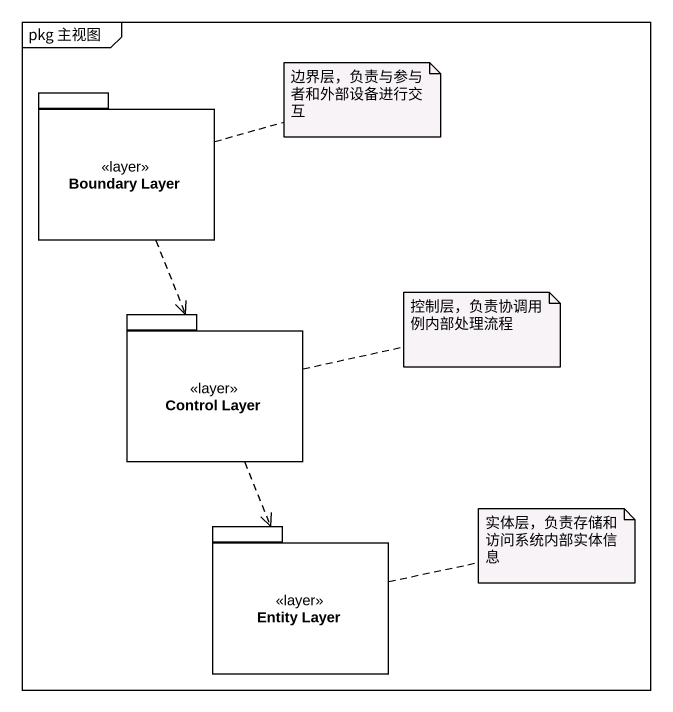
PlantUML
@startuml
mainframe pkg 主视图
package "Boundary Layer" as Boundary_Layer <<layer>> {
}
package "Control Layer" as Control_Layer <<layer>> {
}
package "Entity Layer" as Entity_Layer <<layer>> {
}
Boundary_Layer ..> Control_Layer
Control_Layer ..> Entity_Layer
note right of Boundary_Layer : 边界层，负责与参与者和外部设备进行交互
note right of Control_Layer : 控制层，负责协调用例内部处理流程
note right of Entity_Layer : 实体层，负责存储和访问系统内部实体信息
@enduml
